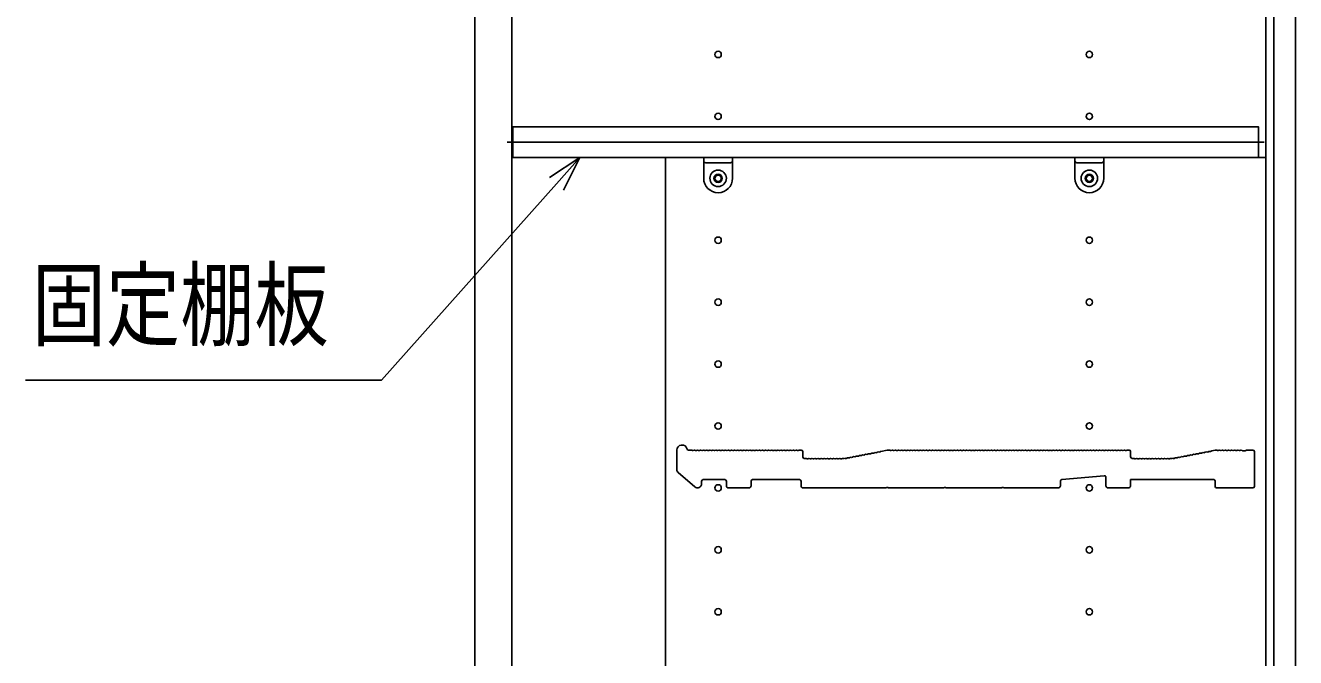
# Model space of a CAD drawing. Units: millimetres, scale not verified. Extents: x -4205 to 4205, y -2970 to 2970.
# Drawn here: x -3253 to -2637, y 601 to 907 of the extents above; entities that cross this region are included whole.
import ezdxf
from ezdxf.enums import TextEntityAlignment as Align

# ---------------------------------------------------------------- set-up
doc = ezdxf.new("R2010")
doc.units = ezdxf.units.MM
doc.header["$LTSCALE"] = 20
for name, color, linetype in [('0-2_YKK_11', 7, 'Continuous'), ('0-3_YKK_12', 2, 'Continuous'), ('0-4_YKK_13', 4, 'Continuous'), ('0-5_YKK_D', 6, 'Continuous')]:
    doc.layers.add(name, color=color, linetype=linetype)
doc.styles.add('ＭＳ ゴシック', font='')
doc.styles.get('ＭＳ ゴシック').set_extended_font_data('MS Gothic')

msp = doc.modelspace()

# ---------------------------------------------------------------- linework, layer by layer
at = {"layer": '0-2_YKK_11'}
for p, q in [((-2936.98, 691.91), (-2936.98, 701.3)), ((-2931.36, 701.3), (-2929.98, 701.3)), ((-2929.42, 701.1), (-2929.04, 701.1)), ((-2927.92, 701.1), (-2927.54, 701.1)), ((-2926.42, 701.1), (-2926.04, 701.1)), ((-2924.92, 701.1), (-2924.54, 701.1)), ((-2923.42, 701.1), (-2923.04, 701.1)), ((-2921.92, 701.1), (-2921.54, 701.1)), ((-2920.42, 701.1), (-2920.04, 701.1)), ((-2918.92, 701.1), (-2918.54, 701.1)), ((-2917.42, 701.1), (-2917.04, 701.1)), ((-2915.92, 701.1), (-2915.54, 701.1)), ((-2914.42, 701.1), (-2914.04, 701.1)), ((-2912.92, 701.1), (-2912.54, 701.1)), ((-2911.42, 701.1), (-2911.04, 701.1)), ((-2909.92, 701.1), (-2909.54, 701.1)), ((-2908.42, 701.1), (-2908.04, 701.1)), ((-2906.92, 701.1), (-2906.54, 701.1)), ((-2905.42, 701.1), (-2905.04, 701.1)), ((-2903.92, 701.1), (-2903.54, 701.1)), ((-2902.42, 701.1), (-2902.04, 701.1)), ((-2900.92, 701.1), (-2900.54, 701.1)), ((-2899.42, 701.1), (-2899.04, 701.1)), ((-2897.92, 701.1), (-2897.54, 701.1)), ((-2896.42, 701.1), (-2896.04, 701.1)), ((-2894.92, 701.1), (-2894.54, 701.1)), ((-2893.42, 701.1), (-2893.04, 701.1)), ((-2891.92, 701.1), (-2891.54, 701.1)), ((-2890.42, 701.1), (-2890.04, 701.1)), ((-2888.92, 701.1), (-2888.54, 701.1)), ((-2887.42, 701.1), (-2887.04, 701.1)), ((-2885.92, 701.1), (-2885.54, 701.1)), ((-2884.42, 701.1), (-2884.04, 701.1)), ((-2882.92, 701.1), (-2882.54, 701.1)), ((-2881.42, 701.1), (-2881.04, 701.1)), ((-2879.92, 701.1), (-2879.54, 701.1)), ((-2878.42, 701.1), (-2878.04, 701.1)), ((-2877.48, 701.3), (-2876.68, 701.3)), ((-2875.98, 700.6), (-2875.98, 698)), ((-2875.28, 697.3), (-2874.48, 697.3)), ((-2873.92, 697.1), (-2873.54, 697.1)), ((-2872.42, 697.1), (-2872.04, 697.1)), ((-2870.92, 697.1), (-2870.54, 697.1)), ((-2869.42, 697.1), (-2869.04, 697.1)), ((-2867.92, 697.1), (-2867.54, 697.1)), ((-2866.42, 697.1), (-2866.04, 697.1)), ((-2864.92, 697.1), (-2864.54, 697.1)), ((-2863.42, 697.1), (-2863.04, 697.1)), ((-2861.92, 697.1), (-2861.54, 697.1)), ((-2860.42, 697.1), (-2860.04, 697.1)), ((-2858.92, 697.1), (-2858.54, 697.1)), ((-2857.42, 697.1), (-2857.04, 697.1)), ((-2856.48, 697.3), (-2856.05, 697.3)), ((-2856.05, 697.3), (-2856.48, 697.3)), ((-2855.19, 697.25), (-2854.81, 697.32)), ((-2853.71, 697.53), (-2853.34, 697.6)), ((-2852.24, 697.81), (-2851.87, 697.88)), ((-2850.77, 698.09), (-2850.39, 698.16)), ((-2849.29, 698.37), (-2848.92, 698.44)), ((-2847.82, 698.65), (-2847.44, 698.72)), ((-2846.35, 698.93), (-2845.97, 699)), ((-2844.87, 699.21), (-2844.5, 699.28)), ((-2843.4, 699.49), (-2843.02, 699.56)), ((-2841.93, 699.77), (-2841.55, 699.84)), ((-2840.45, 700.05), (-2840.08, 700.12)), ((-2838.98, 700.33), (-2838.6, 700.41)), ((-2833.42, 701.1), (-2833.04, 701.1)), ((-2831.92, 701.1), (-2831.54, 701.1)), ((-2830.42, 701.1), (-2830.04, 701.1)), ((-2828.92, 701.1), (-2828.54, 701.1)), ((-2827.42, 701.1), (-2827.04, 701.1)), ((-2825.92, 701.1), (-2825.54, 701.1)), ((-2824.42, 701.1), (-2824.04, 701.1)), ((-2822.92, 701.1), (-2822.54, 701.1)), ((-2821.42, 701.1), (-2821.04, 701.1)), ((-2819.92, 701.1), (-2819.54, 701.1)), ((-2818.42, 701.1), (-2818.04, 701.1)), ((-2816.92, 701.1), (-2816.54, 701.1)), ((-2815.42, 701.1), (-2815.04, 701.1)), ((-2813.92, 701.1), (-2813.54, 701.1)), ((-2812.42, 701.1), (-2812.04, 701.1)), ((-2810.92, 701.1), (-2810.54, 701.1)), ((-2809.42, 701.1), (-2809.04, 701.1)), ((-2807.92, 701.1), (-2807.54, 701.1)), ((-2806.42, 701.1), (-2806.04, 701.1)), ((-2804.92, 701.1), (-2804.54, 701.1)), ((-2803.42, 701.1), (-2803.04, 701.1)), ((-2801.92, 701.1), (-2801.54, 701.1)), ((-2800.42, 701.1), (-2800.04, 701.1)), ((-2798.92, 701.1), (-2798.54, 701.1)), ((-2797.42, 701.1), (-2797.04, 701.1)), ((-2795.92, 701.1), (-2795.54, 701.1)), ((-2794.42, 701.1), (-2794.04, 701.1)), ((-2792.92, 701.1), (-2792.54, 701.1)), ((-2791.42, 701.1), (-2791.04, 701.1)), ((-2789.92, 701.1), (-2789.54, 701.1)), ((-2788.42, 701.1), (-2788.04, 701.1)), ((-2786.92, 701.1), (-2786.54, 701.1)), ((-2785.42, 701.1), (-2785.04, 701.1)), ((-2783.92, 701.1), (-2783.54, 701.1)), ((-2782.42, 701.1), (-2782.04, 701.1)), ((-2780.92, 701.1), (-2780.54, 701.1)), ((-2779.42, 701.1), (-2779.04, 701.1)), ((-2777.92, 701.1), (-2777.54, 701.1)), ((-2776.42, 701.1), (-2776.04, 701.1)), ((-2774.92, 701.1), (-2774.54, 701.1)), ((-2773.42, 701.1), (-2773.04, 701.1)), ((-2771.92, 701.1), (-2771.54, 701.1)), ((-2770.42, 701.1), (-2770.04, 701.1)), ((-2768.92, 701.1), (-2768.54, 701.1)), ((-2767.42, 701.1), (-2767.04, 701.1)), ((-2765.92, 701.1), (-2765.54, 701.1)), ((-2764.42, 701.1), (-2764.04, 701.1)), ((-2762.92, 701.1), (-2762.54, 701.1)), ((-2761.42, 701.1), (-2761.04, 701.1)), ((-2759.92, 701.1), (-2759.54, 701.1)), ((-2758.42, 701.1), (-2758.04, 701.1)), ((-2756.92, 701.1), (-2756.54, 701.1)), ((-2755.42, 701.1), (-2755.04, 701.1)), ((-2753.92, 701.1), (-2753.54, 701.1)), ((-2752.42, 701.1), (-2752.04, 701.1)), ((-2750.92, 701.1), (-2750.54, 701.1)), ((-2749.42, 701.1), (-2749.04, 701.1)), ((-2747.92, 701.1), (-2747.54, 701.1)), ((-2746.42, 701.1), (-2746.04, 701.1)), ((-2744.92, 701.1), (-2744.54, 701.1)), ((-2743.42, 701.1), (-2743.04, 701.1)), ((-2741.92, 701.1), (-2741.54, 701.1)), ((-2740.42, 701.1), (-2740.04, 701.1)), ((-2738.92, 701.1), (-2738.54, 701.1)), ((-2737.42, 701.1), (-2737.04, 701.1)), ((-2735.92, 701.1), (-2735.54, 701.1)), ((-2734.42, 701.1), (-2734.04, 701.1)), ((-2732.92, 701.1), (-2732.54, 701.1)), ((-2731.42, 701.1), (-2731.04, 701.1)), ((-2729.92, 701.1), (-2729.54, 701.1)), ((-2728.42, 701.1), (-2728.04, 701.1)), ((-2726.92, 701.1), (-2726.54, 701.1)), ((-2725.42, 701.1), (-2725.04, 701.1)), ((-2723.92, 701.1), (-2723.54, 701.1)), ((-2722.42, 701.1), (-2722.04, 701.1)), ((-2720.92, 701.1), (-2720.54, 701.1)), ((-2719.42, 701.1), (-2719.04, 701.1)), ((-2718.48, 701.3), (-2717.68, 701.3)), ((-2716.98, 700.6), (-2716.98, 698)), ((-2716.28, 697.3), (-2715.48, 697.3)), ((-2714.92, 697.1), (-2714.54, 697.1)), ((-2713.42, 697.1), (-2713.04, 697.1)), ((-2711.92, 697.1), (-2711.54, 697.1)), ((-2710.42, 697.1), (-2710.04, 697.1)), ((-2708.92, 697.1), (-2708.54, 697.1)), ((-2707.42, 697.1), (-2707.04, 697.1)), ((-2705.92, 697.1), (-2705.54, 697.1)), ((-2704.42, 697.1), (-2704.04, 697.1)), ((-2702.92, 697.1), (-2702.54, 697.1)), ((-2701.42, 697.1), (-2701.04, 697.1)), ((-2699.92, 697.1), (-2699.54, 697.1)), ((-2698.42, 697.1), (-2698.04, 697.1)), ((-2697.48, 697.3), (-2697.05, 697.3)), ((-2696.92, 697.31), (-2696.77, 697.34)), ((-2696.19, 697.25), (-2695.81, 697.32)), ((-2694.71, 697.53), (-2694.34, 697.6)), ((-2693.24, 697.81), (-2692.87, 697.88)), ((-2691.77, 698.09), (-2691.39, 698.16)), ((-2690.29, 698.37), (-2689.92, 698.44)), ((-2688.82, 698.65), (-2688.44, 698.72)), ((-2687.35, 698.93), (-2686.97, 699)), ((-2685.87, 699.21), (-2685.5, 699.28)), ((-2684.4, 699.49), (-2684.02, 699.56)), ((-2682.93, 699.77), (-2682.55, 699.84)), ((-2681.45, 700.05), (-2681.08, 700.12)), ((-2679.98, 700.33), (-2679.6, 700.41)), ((-2678.5, 700.61), (-2678.13, 700.69)), ((-2677.62, 700.99), (-2676.05, 701.29)), ((-2675.91, 701.3), (-2675.48, 701.3)), ((-2674.92, 701.1), (-2674.54, 701.1)), ((-2673.42, 701.1), (-2673.04, 701.1)), ((-2671.92, 701.1), (-2671.54, 701.1)), ((-2670.42, 701.1), (-2670.04, 701.1)), ((-2668.92, 701.1), (-2668.54, 701.1)), ((-2667.42, 701.1), (-2667.04, 701.1)), ((-2665.92, 701.1), (-2665.54, 701.1)), ((-2664.42, 701.1), (-2664.04, 701.1)), ((-2660.48, 701.3), (-2657.68, 701.3)), ((-2656.98, 700.6), (-2656.98, 683.7)), ((-2928.29, 683.49), (-2936.29, 690.4)), ((-2924.98, 686.3), (-2924.98, 685)), ((-2913.68, 687), (-2924.28, 687)), ((-2912.98, 684), (-2912.98, 686.3)), ((-2900.98, 686.3), (-2900.98, 684)), ((-2877.48, 687), (-2900.28, 687)), ((-2876.78, 684), (-2876.78, 686.3)), ((-2750.98, 686.36), (-2750.98, 684)), ((-2729.74, 688.93), (-2750.34, 687.06)), ((-2728.98, 684), (-2728.98, 688.23)), ((-2675.98, 683.7), (-2675.98, 686.3)), ((-2901.98, 683), (-2911.98, 683)), ((-2717.98, 683), (-2727.98, 683)), ((-2657.68, 683), (-2675.28, 683))]:
    msp.add_line(p, q, dxfattribs=at)
msp.add_lwpolyline([(-2654.98, 843), (-3016.48, 843), (-3016.48, 858), (-2654.98, 858)], close=True, dxfattribs=at)
for points in [[(-2651.48, 803), (-2651.48, 843), (-2942.48, 843), (-2942.48, -772)], [(-2855.77, 697.34), (-2855.92, 697.31), (-2855.77, 697.34)], [(-2838.09, 700.71), (-2834.98, 701.3), (-2833.98, 701.3)], [(-2662.92, 701.1), (-2662.73, 701.03), (-2661.23, 701.03), (-2661.04, 701.1)], [(-2676.68, 687), (-2716.98, 687), (-2716.98, 684)], [(-2751.98, 683), (-2778.41, 683), (-2778.65, 683.13), (-2779.31, 683.13), (-2779.55, 683), (-2806.41, 683), (-2806.65, 683.13), (-2807.31, 683.13), (-2807.55, 683), (-2834.41, 683), (-2834.65, 683.13), (-2835.31, 683.13), (-2835.55, 683), (-2875.78, 683)]]:
    msp.add_lwpolyline(points, dxfattribs=at)
for centre, radius, start, end in [((-2934.48, 701.3), 2.5, 12.63563, 180), ((-2931.36, 702), 0.7, 192.63563, 270), ((-2929.98, 700.42), 0.88, 50.536, 90), ((-2928.48, 700.42), 0.88, 50.536, 129.464), ((-2926.98, 700.42), 0.88, 50.536, 129.464), ((-2925.48, 700.42), 0.88, 50.536, 129.464), ((-2923.98, 700.42), 0.88, 50.536, 129.464), ((-2922.48, 700.42), 0.88, 50.536, 129.464), ((-2920.98, 700.42), 0.88, 50.536, 129.464), ((-2919.48, 700.42), 0.88, 50.536, 129.464), ((-2917.98, 700.42), 0.88, 50.536, 129.464), ((-2916.48, 700.42), 0.88, 50.536, 129.464), ((-2914.98, 700.42), 0.88, 50.536, 129.464), ((-2913.48, 700.42), 0.88, 50.536, 129.464), ((-2911.98, 700.42), 0.88, 50.536, 129.464), ((-2910.48, 700.42), 0.88, 50.536, 129.464), ((-2908.98, 700.42), 0.88, 50.536, 129.464), ((-2907.48, 700.42), 0.88, 50.536, 129.464), ((-2905.98, 700.42), 0.88, 50.536, 129.464), ((-2904.48, 700.42), 0.88, 50.536, 129.464), ((-2902.98, 700.42), 0.88, 50.536, 129.464), ((-2901.48, 700.42), 0.88, 50.536, 129.464), ((-2899.98, 700.42), 0.88, 50.536, 129.464), ((-2898.48, 700.42), 0.88, 50.536, 129.464), ((-2896.98, 700.42), 0.88, 50.536, 129.464), ((-2895.48, 700.42), 0.88, 50.536, 129.464), ((-2893.98, 700.42), 0.88, 50.536, 129.464), ((-2892.48, 700.42), 0.88, 50.536, 129.464), ((-2890.98, 700.42), 0.88, 50.536, 129.464), ((-2889.48, 700.42), 0.88, 50.536, 129.464), ((-2887.98, 700.42), 0.88, 50.536, 129.464), ((-2886.48, 700.42), 0.88, 50.536, 129.464), ((-2884.98, 700.42), 0.88, 50.536, 129.464), ((-2883.48, 700.42), 0.88, 50.536, 129.464), ((-2881.98, 700.42), 0.88, 50.536, 129.464), ((-2880.48, 700.42), 0.88, 50.536, 129.464), ((-2878.98, 700.42), 0.88, 50.536, 129.464), ((-2877.48, 700.42), 0.88, 90, 129.464), ((-2876.68, 700.6), 0.7, 0, 90), ((-2875.28, 698), 0.7, 180, 270), ((-2874.48, 696.42), 0.88, 50.536, 90), ((-2872.98, 696.42), 0.88, 50.536, 129.464), ((-2871.48, 696.42), 0.88, 50.536, 129.464), ((-2869.98, 696.42), 0.88, 50.536, 129.464), ((-2868.48, 696.42), 0.88, 50.536, 129.464), ((-2866.98, 696.42), 0.88, 50.536, 129.464), ((-2865.48, 696.42), 0.88, 50.536, 129.464), ((-2863.98, 696.42), 0.88, 50.536, 129.464), ((-2862.48, 696.42), 0.88, 50.536, 129.464), ((-2860.98, 696.42), 0.88, 50.536, 129.464), ((-2859.48, 696.42), 0.88, 50.536, 129.464), ((-2857.98, 696.42), 0.88, 50.536, 129.464), ((-2856.48, 696.42), 0.88, 90, 129.464), ((-2856.05, 698), 0.7, 270, 280.7843), ((-2856.05, 698), 0.7, 270, 280.7843), ((-2855.61, 696.47), 0.88, 61.3203, 100.7843), ((-2854.14, 696.76), 0.88, 61.3203, 140.24829), ((-2852.66, 697.04), 0.88, 61.3203, 140.24829), ((-2851.19, 697.32), 0.88, 61.3203, 140.24829), ((-2849.71, 697.6), 0.88, 61.3203, 140.24829), ((-2848.24, 697.88), 0.88, 61.3203, 140.24829), ((-2846.77, 698.16), 0.88, 61.3203, 140.24829), ((-2845.29, 698.44), 0.88, 61.3203, 140.24829), ((-2843.82, 698.72), 0.88, 61.3203, 140.24829), ((-2842.35, 699), 0.88, 61.3203, 140.24829), ((-2840.87, 699.28), 0.88, 61.3203, 140.24829), ((-2839.4, 699.56), 0.88, 61.3203, 140.24829), ((-2837.93, 699.84), 0.88, 100.7843, 140.24829), ((-2833.98, 700.42), 0.88, 50.536, 90), ((-2832.48, 700.42), 0.88, 50.536, 129.464), ((-2830.98, 700.42), 0.88, 50.536, 129.464), ((-2829.48, 700.42), 0.88, 50.536, 129.464), ((-2827.98, 700.42), 0.88, 50.536, 129.464), ((-2826.48, 700.42), 0.88, 50.536, 129.464), ((-2824.98, 700.42), 0.88, 50.536, 129.464), ((-2823.48, 700.42), 0.88, 50.536, 129.464), ((-2821.98, 700.42), 0.88, 50.536, 129.464), ((-2820.48, 700.42), 0.88, 50.536, 129.464), ((-2818.98, 700.42), 0.88, 50.536, 129.464), ((-2817.48, 700.42), 0.88, 50.536, 129.464), ((-2815.98, 700.42), 0.88, 50.536, 129.464), ((-2814.48, 700.42), 0.88, 50.536, 129.464), ((-2812.98, 700.42), 0.88, 50.536, 129.464), ((-2811.48, 700.42), 0.88, 50.536, 129.464), ((-2809.98, 700.42), 0.88, 50.536, 129.464), ((-2808.48, 700.42), 0.88, 50.536, 129.464), ((-2806.98, 700.42), 0.88, 50.536, 129.464), ((-2805.48, 700.42), 0.88, 50.536, 129.464), ((-2803.98, 700.42), 0.88, 50.536, 129.464), ((-2802.48, 700.42), 0.88, 50.536, 129.464), ((-2800.98, 700.42), 0.88, 50.536, 129.464), ((-2799.48, 700.42), 0.88, 50.536, 129.464), ((-2797.98, 700.42), 0.88, 50.536, 129.464), ((-2796.48, 700.42), 0.88, 50.536, 129.464), ((-2794.98, 700.42), 0.88, 50.536, 129.464), ((-2793.48, 700.42), 0.88, 50.536, 129.464), ((-2791.98, 700.42), 0.88, 50.536, 129.464), ((-2790.48, 700.42), 0.88, 50.536, 129.464), ((-2788.98, 700.42), 0.88, 50.536, 129.464), ((-2787.48, 700.42), 0.88, 50.536, 129.464), ((-2785.98, 700.42), 0.88, 50.536, 129.464), ((-2784.48, 700.42), 0.88, 50.536, 129.464), ((-2782.98, 700.42), 0.88, 50.536, 129.464), ((-2781.48, 700.42), 0.88, 50.536, 129.464), ((-2779.98, 700.42), 0.88, 50.536, 129.464), ((-2778.48, 700.42), 0.88, 50.536, 129.464), ((-2776.98, 700.42), 0.88, 50.536, 129.464), ((-2775.48, 700.42), 0.88, 50.536, 129.464), ((-2773.98, 700.42), 0.88, 50.536, 129.464), ((-2772.48, 700.42), 0.88, 50.536, 129.464), ((-2770.98, 700.42), 0.88, 50.536, 129.464), ((-2769.48, 700.42), 0.88, 50.536, 129.464), ((-2767.98, 700.42), 0.88, 50.536, 129.464), ((-2766.48, 700.42), 0.88, 50.536, 129.464), ((-2764.98, 700.42), 0.88, 50.536, 129.464), ((-2763.48, 700.42), 0.88, 50.536, 129.464), ((-2761.98, 700.42), 0.88, 50.536, 129.464), ((-2760.48, 700.42), 0.88, 50.536, 129.464), ((-2758.98, 700.42), 0.88, 50.536, 129.464), ((-2757.48, 700.42), 0.88, 50.536, 129.464), ((-2755.98, 700.42), 0.88, 50.536, 129.464), ((-2754.48, 700.42), 0.88, 50.536, 129.464), ((-2752.98, 700.42), 0.88, 50.536, 129.464), ((-2751.48, 700.42), 0.88, 50.536, 129.464), ((-2749.98, 700.42), 0.88, 50.536, 129.464), ((-2748.48, 700.42), 0.88, 50.536, 129.464), ((-2746.98, 700.42), 0.88, 50.536, 129.464), ((-2745.48, 700.42), 0.88, 50.536, 129.464), ((-2743.98, 700.42), 0.88, 50.536, 129.464), ((-2742.48, 700.42), 0.88, 50.536, 129.464), ((-2740.98, 700.42), 0.88, 50.536, 129.464), ((-2739.48, 700.42), 0.88, 50.536, 129.464), ((-2737.98, 700.42), 0.88, 50.536, 129.464), ((-2736.48, 700.42), 0.88, 50.536, 129.464), ((-2734.98, 700.42), 0.88, 50.536, 129.464), ((-2733.48, 700.42), 0.88, 50.536, 129.464), ((-2731.98, 700.42), 0.88, 50.536, 129.464), ((-2730.48, 700.42), 0.88, 50.536, 129.464), ((-2728.98, 700.42), 0.88, 50.536, 129.464), ((-2727.48, 700.42), 0.88, 50.536, 129.464), ((-2725.98, 700.42), 0.88, 50.536, 129.464), ((-2724.48, 700.42), 0.88, 50.536, 129.464), ((-2722.98, 700.42), 0.88, 50.536, 129.464), ((-2721.48, 700.42), 0.88, 50.536, 129.464), ((-2719.98, 700.42), 0.88, 50.536, 129.464), ((-2718.48, 700.42), 0.88, 90, 129.464), ((-2717.68, 700.6), 0.7, 0, 90), ((-2716.28, 698), 0.7, 180, 270), ((-2715.48, 696.42), 0.88, 50.536, 90), ((-2713.98, 696.42), 0.88, 50.536, 129.464), ((-2712.48, 696.42), 0.88, 50.536, 129.464), ((-2710.98, 696.42), 0.88, 50.536, 129.464), ((-2709.48, 696.42), 0.88, 50.536, 129.464), ((-2707.98, 696.42), 0.88, 50.536, 129.464), ((-2706.48, 696.42), 0.88, 50.536, 129.464), ((-2704.98, 696.42), 0.88, 50.536, 129.464), ((-2703.48, 696.42), 0.88, 50.536, 129.464), ((-2701.98, 696.42), 0.88, 50.536, 129.464), ((-2700.48, 696.42), 0.88, 50.536, 129.464), ((-2698.98, 696.42), 0.88, 50.536, 129.464), ((-2697.48, 696.42), 0.88, 90, 129.464), ((-2697.05, 698), 0.7, 270, 280.7843), ((-2696.61, 696.47), 0.88, 61.3203, 100.7843), ((-2695.14, 696.76), 0.88, 61.3203, 140.24829), ((-2693.66, 697.04), 0.88, 61.3203, 140.24829), ((-2692.19, 697.32), 0.88, 61.3203, 140.24829), ((-2690.71, 697.6), 0.88, 61.3203, 140.24829), ((-2689.24, 697.88), 0.88, 61.3203, 140.24829), ((-2687.77, 698.16), 0.88, 61.3203, 140.24829), ((-2686.29, 698.44), 0.88, 61.3203, 140.24829), ((-2684.82, 698.72), 0.88, 61.3203, 140.24829), ((-2683.35, 699), 0.88, 61.3203, 140.24829), ((-2681.87, 699.28), 0.88, 61.3203, 140.24829), ((-2680.4, 699.56), 0.88, 61.3203, 140.24829), ((-2678.93, 699.84), 0.88, 61.3203, 140.24829), ((-2677.45, 700.12), 0.88, 100.7843, 140.24829), ((-2675.91, 700.6), 0.7, 90, 100.7843), ((-2675.48, 700.42), 0.88, 50.536, 90), ((-2673.98, 700.42), 0.88, 50.536, 129.464), ((-2672.48, 700.42), 0.88, 50.536, 129.464), ((-2670.98, 700.42), 0.88, 50.536, 129.464), ((-2669.48, 700.42), 0.88, 50.536, 129.464), ((-2667.98, 700.42), 0.88, 50.536, 129.464), ((-2666.48, 700.42), 0.88, 50.536, 129.464), ((-2664.98, 700.42), 0.88, 50.536, 129.464), ((-2663.48, 700.42), 0.88, 50.46055, 129.464), ((-2660.48, 700.42), 0.88, 90, 129.53945), ((-2657.68, 700.6), 0.7, 0, 90), ((-2934.98, 691.91), 2, 180, 229.16128), ((-2926.98, 685), 2, 229.16128, 0), ((-2924.28, 686.3), 0.7, 90, 180), ((-2913.68, 686.3), 0.7, 0, 90), ((-2911.98, 684), 1, 180, 270), ((-2901.98, 684), 1, 270, 0), ((-2900.28, 686.3), 0.7, 90, 180), ((-2877.48, 686.3), 0.7, 0, 90), ((-2875.78, 684), 1, 180, 270), ((-2751.98, 684), 1, 270, 0), ((-2750.28, 686.36), 0.7, 95.19443, 180), ((-2729.68, 688.23), 0.7, 0, 95.19443), ((-2727.98, 684), 1, 180, 270), ((-2717.98, 684), 1, 270, 0), ((-2676.68, 686.3), 0.7, 0, 90), ((-2675.28, 683.7), 0.7, 180, 270), ((-2657.68, 683.7), 0.7, 270, 0)]:
    msp.add_arc(centre, radius, start, end, dxfattribs=at)
at = {"layer": '0-3_YKK_12'}
for p, q in [((-2651.48, 1393.5), (-2651.48, -777.5)), ((-2647.48, 1393.5), (-2647.48, -777.5)), ((-3019.27, 850.5), (-2652.19, 850.5))]:
    msp.add_line(p, q, dxfattribs=at)
for points in [[(-3016.98, -784), (-3034.98, -784), (-3034.98, 1400), (-3016.98, 1400)], [(-2636.98, -787), (-3016.98, -787), (-3016.98, 1403), (-2636.98, 1403)]]:
    msp.add_lwpolyline(points, close=True, dxfattribs=at)
for centre in [(-2916.98, 893), (-2736.98, 893), (-2916.98, 863), (-2736.98, 863), (-2916.98, 833), (-2736.98, 833), (-2916.98, 803), (-2736.98, 803), (-2916.98, 773), (-2736.98, 773), (-2916.98, 743), (-2736.98, 743), (-2916.98, 713), (-2736.98, 713), (-2916.98, 683), (-2736.98, 683), (-2916.98, 653), (-2736.98, 653), (-2916.98, 623), (-2736.98, 623)]:
    msp.add_circle(centre, 1.55, dxfattribs=at)
at = {"layer": '0-4_YKK_13'}
for p, q in [((-2923.98, 843), (-2923.98, 833)), ((-2922.98, 840.5), (-2910.98, 840.5)), ((-2743.98, 843), (-2743.98, 833)), ((-2742.98, 840.5), (-2730.98, 840.5))]:
    msp.add_line(p, q, dxfattribs=at)
for points in [[(-2923.98, 843), (-2909.98, 843), (-2909.98, 833)], [(-2743.98, 843), (-2729.98, 843), (-2729.98, 833)]]:
    msp.add_lwpolyline(points, dxfattribs=at)
for centre, radius in [((-2916.98, 833), 4), ((-2916.98, 833), 2), ((-2736.98, 833), 4), ((-2736.98, 833), 2)]:
    msp.add_circle(centre, radius, dxfattribs=at)
for centre, radius, start, end in [((-2922.98, 841.5), 1, 180, 270), ((-2910.98, 841.5), 1, 270, 0), ((-2742.98, 841.5), 1, 180, 270), ((-2730.98, 841.5), 1, 270, 0), ((-2916.98, 833), 7, 180, 0), ((-2736.98, 833), 7, 180, 0)]:
    msp.add_arc(centre, radius, start, end, dxfattribs=at)
at = {"layer": '0-5_YKK_D'}
for points in [[(-2983.96, 843), (-2995.29, 830.32), (-3080.22, 735.24), (-3252.85, 735.24)], [(-2998.68, 833.36), (-2983.96, 843), (-2991.89, 827.29)]]:
    msp.add_lwpolyline(points, dxfattribs=at)

# ---------------------------------------------------------------- texts
at = {"layer": '0-5_YKK_D', "style": 'ＭＳ ゴシック', "width": 0.8}
msp.add_text('固定棚板', height=32.99, dxfattribs=at).set_placement((-3249.78, 745.37), align=Align.BOTTOM_LEFT)

doc.saveas('drawing.dxf')
